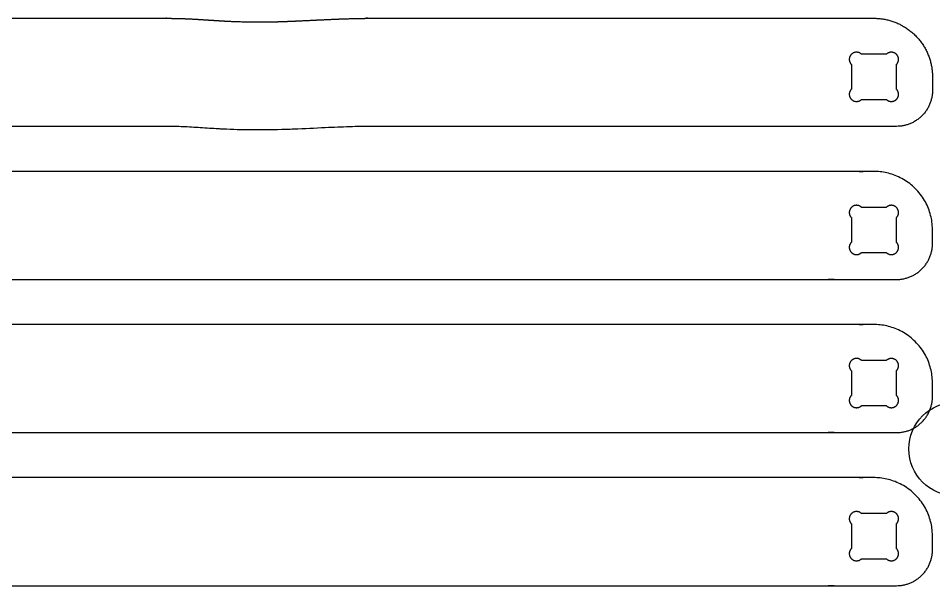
# Model space of a CAD drawing. Header units: millimetres. Extents: x -4 to 1996, y 12 to 836.
# Drawn here: x 744.2 to 987.9, y 11.8 to 163 of the extents above; entities that cross this region are included whole.
import ezdxf

# ---------------------------------------------------------------- set-up
doc = ezdxf.new("R2010")
doc.units = ezdxf.units.MM
doc.header["$MEASUREMENT"] = 0
for name, color, linetype in [('Holes', 7, 'Continuous'), ('Nesting holes', 7, 'Continuous'), ('Nesting outlines', 7, 'Continuous')]:
    doc.layers.add(name, color=color, linetype=linetype)

msp = doc.modelspace()

# ---------------------------------------------------------------- linework, layer by layer
at = {"layer": 'Holes'}
msp.add_circle((993.79, 48.2), 12.5, dxfattribs=at)
at = {"layer": 'Nesting holes'}
for points in [[(975.27, 153.36), (968.72, 153.36)], [(965.99, 150.64), (965.99, 144.08)], [(977.99, 144.08), (977.99, 150.64)], [(968.72, 141.36), (975.27, 141.36)], [(975.27, 112.56), (968.72, 112.56)], [(965.99, 109.84), (965.99, 103.28)], [(977.99, 103.28), (977.99, 109.84)], [(968.72, 100.56), (975.27, 100.56)], [(975.27, 71.76), (968.72, 71.76)], [(965.99, 69.04), (965.99, 62.48)], [(977.99, 62.48), (977.99, 69.04)], [(968.72, 59.76), (975.27, 59.76)], [(975.27, 30.96), (968.72, 30.96)], [(965.99, 28.24), (965.99, 21.68)], [(977.99, 21.68), (977.99, 28.24)], [(968.72, 18.96), (975.27, 18.96)]]:
    msp.add_lwpolyline(points, dxfattribs=at)
for points, knots in [([(968.72, 153.36), (967.35, 154.72), (965.99, 153.36), (964.63, 152), (965.99, 150.64)], [-3.332162, -3.332162, -3.332162, -1.666081, -1.666081, 0, 0, 0]), ([(977.99, 150.64), (979.35, 152), (977.99, 153.36), (976.63, 154.72), (975.27, 153.36)], [0, 0, 0, 1.666081, 1.666081, 3.332162, 3.332162, 3.332162]), ([(965.99, 144.08), (964.63, 142.72), (965.99, 141.36), (967.35, 140), (968.72, 141.36)], [0, 0, 0, 1.666081, 1.666081, 3.332162, 3.332162, 3.332162]), ([(975.27, 141.36), (976.63, 140), (977.99, 141.36), (979.35, 142.72), (977.99, 144.08)], [-3.332162, -3.332162, -3.332162, -1.666081, -1.666081, 0, 0, 0]), ([(968.72, 112.56), (967.35, 113.92), (965.99, 112.56), (964.63, 111.2), (965.99, 109.84)], [-3.332162, -3.332162, -3.332162, -1.666081, -1.666081, 0, 0, 0]), ([(977.99, 109.84), (979.35, 111.2), (977.99, 112.56), (976.63, 113.92), (975.27, 112.56)], [0, 0, 0, 1.666081, 1.666081, 3.332162, 3.332162, 3.332162]), ([(965.99, 103.28), (964.63, 101.92), (965.99, 100.56), (967.35, 99.2), (968.72, 100.56)], [0, 0, 0, 1.666081, 1.666081, 3.332162, 3.332162, 3.332162]), ([(975.27, 100.56), (976.63, 99.2), (977.99, 100.56), (979.35, 101.92), (977.99, 103.28)], [-3.332162, -3.332162, -3.332162, -1.666081, -1.666081, 0, 0, 0]), ([(968.72, 71.76), (967.35, 73.12), (965.99, 71.76), (964.63, 70.4), (965.99, 69.04)], [-3.332162, -3.332162, -3.332162, -1.666081, -1.666081, 0, 0, 0]), ([(977.99, 69.04), (979.35, 70.4), (977.99, 71.76), (976.63, 73.12), (975.27, 71.76)], [0, 0, 0, 1.666081, 1.666081, 3.332162, 3.332162, 3.332162]), ([(965.99, 62.48), (964.63, 61.12), (965.99, 59.76), (967.35, 58.4), (968.72, 59.76)], [0, 0, 0, 1.666081, 1.666081, 3.332162, 3.332162, 3.332162]), ([(975.27, 59.76), (976.63, 58.4), (977.99, 59.76), (979.35, 61.12), (977.99, 62.48)], [-3.332162, -3.332162, -3.332162, -1.666081, -1.666081, 0, 0, 0]), ([(968.72, 30.96), (967.35, 32.32), (965.99, 30.96), (964.63, 29.6), (965.99, 28.24)], [-3.332162, -3.332162, -3.332162, -1.666081, -1.666081, 0, 0, 0]), ([(977.99, 28.24), (979.35, 29.6), (977.99, 30.96), (976.63, 32.32), (975.27, 30.96)], [0, 0, 0, 1.666081, 1.666081, 3.332162, 3.332162, 3.332162]), ([(965.99, 21.68), (964.63, 20.32), (965.99, 18.96), (967.35, 17.6), (968.72, 18.96)], [0, 0, 0, 1.666081, 1.666081, 3.332162, 3.332162, 3.332162]), ([(975.27, 18.96), (976.63, 17.6), (977.99, 18.96), (979.35, 20.32), (977.99, 21.68)], [-3.332162, -3.332162, -3.332162, -1.666081, -1.666081, 0, 0, 0])]:
    msp.add_rational_spline(points, [1, 0.707106781187, 1, 0.707106781187, 1], degree=2, knots=knots, dxfattribs=at)
at = {"layer": 'Nesting outlines'}
for points, weights, degree, knots in [([(507.59, 143.76), (507.59, 144.96), (507.59, 146.16), (507.59, 147.36), (507.59, 156.5), (514.06, 162.96), (523.19, 162.96), (567.75, 162.96), (612.3, 162.96), (656.86, 162.96), (658.78, 162.96), (660.7, 162.93), (664.54, 162.82), (666.46, 162.74), (670.3, 162.57), (672.21, 162.47), (676.05, 162.29), (677.97, 162.2), (679.89, 162.13), (680.57, 162.1), (681.25, 162.08), (684.12, 162), (686.32, 161.98), (690.71, 162.02), (692.9, 162.08), (695.6, 162.21), (696.1, 162.24), (696.6, 162.27), (697.83, 162.34), (699.07, 162.42), (701.54, 162.58), (702.77, 162.66), (705.24, 162.8), (706.48, 162.86), (708.34, 162.92), (708.95, 162.93), (710.19, 162.95), (710.81, 162.96), (711.43, 162.96), (735.54, 162.96), (759.65, 162.96), (783.76, 162.96), (784.37, 162.96), (784.99, 162.95), (786.23, 162.93), (786.85, 162.92), (788.7, 162.86), (789.94, 162.8), (792.41, 162.66), (793.65, 162.58), (796.12, 162.42), (797.35, 162.34), (798.59, 162.27), (799.12, 162.23), (799.66, 162.21), (804.58, 161.97), (808.96, 161.95), (814, 162.08), (814.64, 162.1), (815.29, 162.13), (817.21, 162.2), (819.13, 162.29), (822.97, 162.47), (824.89, 162.57), (828.73, 162.74), (830.65, 162.82), (834.49, 162.93), (836.41, 162.96), (838.33, 162.96), (882.89, 162.96), (927.44, 162.96), (971.99, 162.96), (981.13, 162.96), (987.59, 156.5), (987.59, 147.36), (987.59, 146.16), (987.59, 144.96), (987.59, 143.76)], [1, 1, 1, 1, 0.804737854124, 0.804737854124, 1, 1, 1, 1, 1, 1, 1, 1, 1, 1, 1, 1, 1, 1, 1, 1, 1, 1, 1, 1, 1, 1, 1, 1, 1, 1, 1, 1, 1, 1, 1, 1, 1, 1, 1, 1, 1, 1, 1, 1, 1, 1, 1, 1, 1, 1, 1, 1, 1, 1, 1, 1, 1, 1, 1, 1, 1, 1, 1, 1, 1, 1, 1, 1, 1, 1, 0.804737854124, 0.804737854124, 1, 1, 1, 1], 3, [408.071576, 408.071576, 408.071576, 408.071576, 411.071576, 411.071576, 411.071576, 431.489121, 431.489121, 431.489121, 542.873881, 542.873881, 542.873881, 547.668759, 547.668759, 552.464957, 552.464957, 557.257075, 557.257075, 562.05335, 562.05335, 562.05335, 563.750973, 563.750973, 569.23737, 569.23737, 574.725788, 574.725788, 575.977357, 575.977357, 575.977357, 579.062269, 579.062269, 582.148967, 582.148967, 585.235893, 585.235893, 586.777941, 586.777941, 588.322072, 588.322072, 588.322072, 648.592485, 648.592485, 648.592485, 650.136425, 650.136425, 651.678326, 651.678326, 654.763652, 654.763652, 657.850091, 657.850091, 660.937168, 660.937168, 660.937168, 662.271074, 662.271074, 673.249201, 673.249201, 674.873398, 674.873398, 674.873398, 679.667472, 679.667472, 684.462891, 684.462891, 689.257297, 689.257297, 694.052958, 694.052958, 694.052958, 805.437687, 805.437687, 805.437687, 825.855232, 825.855232, 825.855232, 828.855228, 828.855228, 828.855228, 828.855228]), ([(987.59, 102.96), (987.59, 104.76), (987.59, 106.56), (987.59, 122.16), (971.99, 122.16), (747.59, 122.16), (523.19, 122.16), (507.59, 122.16), (507.59, 106.56), (507.59, 104.76), (507.59, 102.96)], [1, 1, 1, 0.707106781187, 1, 1, 1, 0.707106781187, 1, 1, 1], 2, [407.999974, 407.999974, 407.999974, 410.999964, 410.999964, 431.417509, 431.417509, 805.417509, 805.417509, 825.835054, 825.835054, 828.835054, 828.835054, 828.835054]), ([(987.59, 62.16), (987.59, 63.96), (987.59, 65.76), (987.59, 81.36), (971.99, 81.36), (747.59, 81.36), (523.19, 81.36), (507.59, 81.36), (507.59, 65.76), (507.59, 63.96), (507.59, 62.16)], [1, 1, 1, 0.707106781187, 1, 1, 1, 0.707106781187, 1, 1, 1], 2, [408, 408, 408, 411, 411, 431.417545, 431.417545, 805.417545, 805.417545, 825.83509, 825.83509, 828.83509, 828.83509, 828.83509]), ([(987.59, 21.36), (987.59, 23.16), (987.59, 24.96), (987.59, 40.56), (971.99, 40.56), (747.59, 40.56), (523.19, 40.56), (507.59, 40.56), (507.59, 24.96), (507.59, 23.16), (507.59, 21.36)], [1, 1, 1, 0.707106781187, 1, 1, 1, 0.707106781187, 1, 1, 1], 2, [408, 408, 408, 411, 411, 431.417545, 431.417545, 805.417545, 805.417545, 825.83509, 825.83509, 828.83509, 828.83509, 828.83509])]:
    msp.add_rational_spline(points, weights, degree=degree, knots=knots, dxfattribs=at)
for points in [[(987.59, 143.76), (987.59, 134.16), (977.99, 134.16)], [(977.99, 93.36), (987.59, 93.36), (987.59, 102.96)], [(977.99, 52.56), (987.59, 52.56), (987.59, 62.16)], [(977.99, 11.76), (987.59, 11.76), (987.59, 21.36)]]:
    msp.add_rational_spline(points, [1, 0.707106781187, 1], degree=2, dxfattribs=at)
for points, degree, knots in [([(958.79, 134.16), (918.64, 134.16), (878.49, 134.16), (838.33, 134.16), (836.34, 134.16), (833.29, 134.09), (829.15, 133.93), (824.23, 133.7), (819.64, 133.47), (813.12, 133.23), (806.79, 133.14), (800.8, 133.31), (796.21, 133.55), (792.69, 133.79), (788.12, 134.07), (785.18, 134.16), (783.76, 134.16), (759.65, 134.16), (735.54, 134.16), (711.43, 134.16), (710.15, 134.16), (707.49, 134.09), (702.89, 133.82), (698.68, 133.52), (694.86, 133.34), (691.29, 133.22), (686.92, 133.17), (682.15, 133.23), (677.07, 133.4), (671.09, 133.69), (664.15, 134.03), (659.2, 134.16), (656.86, 134.16), (616.7, 134.16), (576.55, 134.16), (536.39, 134.16), (529.99, 134.16), (523.59, 134.16), (517.19, 134.16)], 3, [24, 24, 24, 24, 124.38473, 124.38473, 124.38473, 129.365528, 132.001392, 134.753912, 141.68211, 143.47781, 151.064282, 157.515285, 158.458516, 162.537407, 166.344977, 169.900589, 169.900589, 169.900589, 230.171002, 230.171002, 230.171002, 233.364305, 236.820581, 241.692, 243.919406, 246.39064, 250.613662, 254.836703, 258.328833, 263.318441, 269.812603, 275.686815, 275.686815, 275.686815, 376.071576, 376.071576, 376.071576, 392.071576, 392.071576, 392.071576, 392.071576]), ([(536.39, 93.36), (747.59, 93.36), (958.79, 93.36), (968.39, 93.36), (977.99, 93.36)], 2, [24, 24, 24, 376, 376, 392, 392, 392]), ([(536.39, 52.56), (747.59, 52.56), (958.79, 52.56), (968.39, 52.56), (977.99, 52.56)], 2, [24, 24, 24, 376, 376, 392, 392, 392]), ([(536.39, 11.76), (747.59, 11.76), (958.79, 11.76), (968.39, 11.76), (977.99, 11.76)], 2, [24, 24, 24, 376, 376, 392, 392, 392])]:
    msp.add_open_spline(points, degree=degree, knots=knots, dxfattribs=at)
msp.add_open_spline([(977.99, 134.16), (971.59, 134.16), (965.19, 134.16), (958.79, 134.16)], degree=3, dxfattribs=at)

doc.saveas('drawing.dxf')
